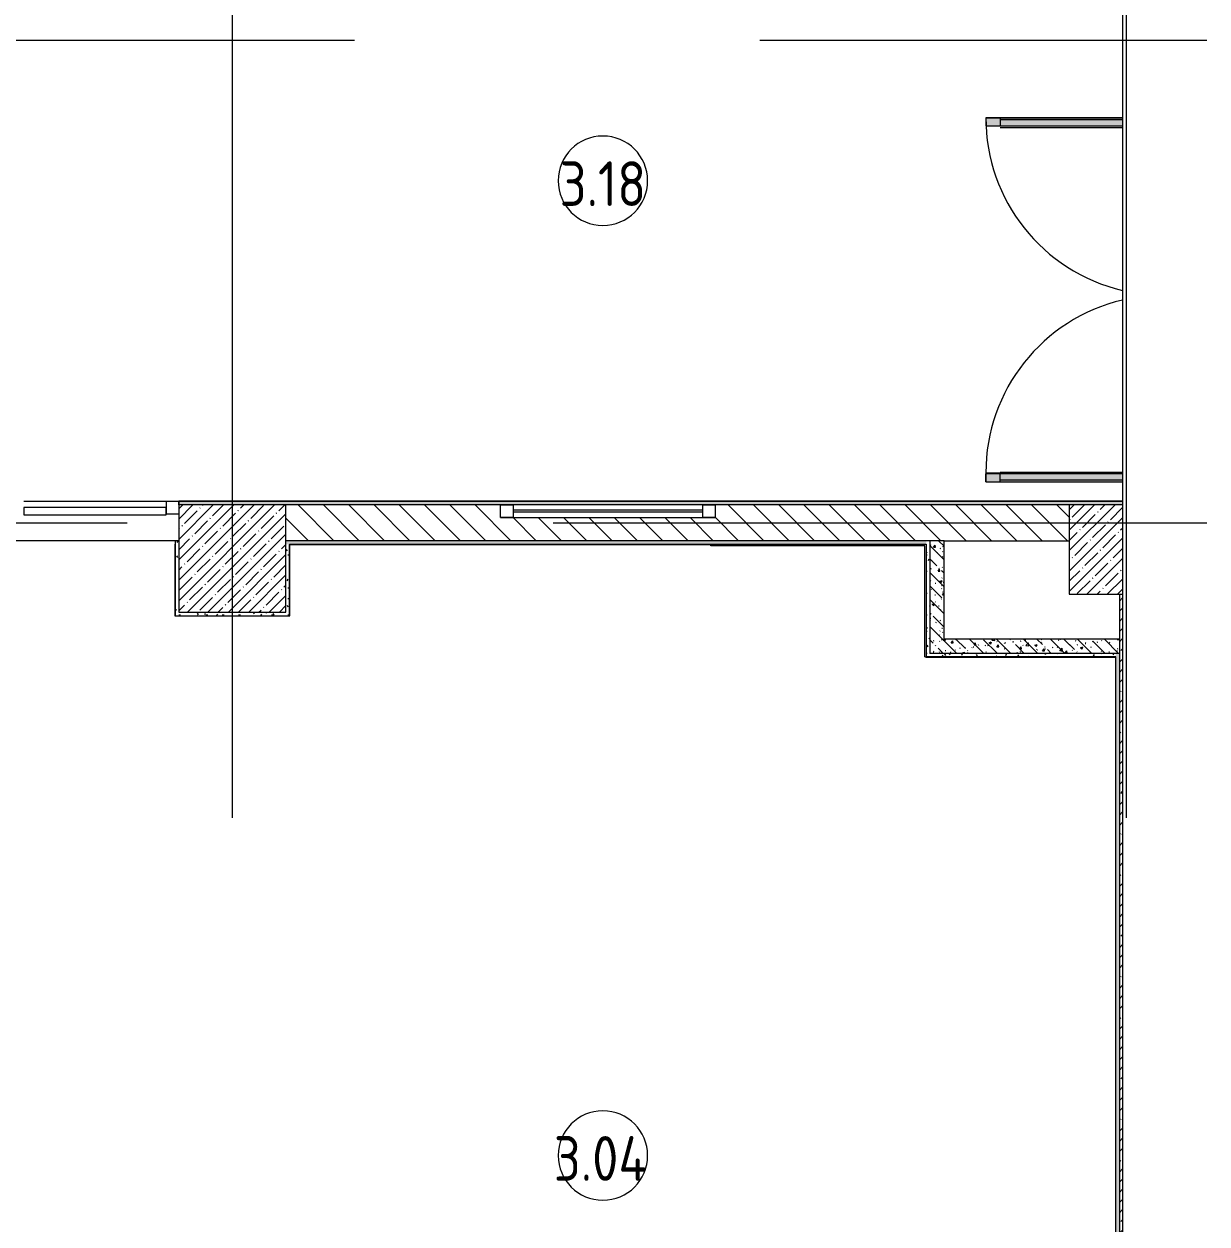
# Model space of a CAD drawing. Header units: millimetres. Extents: x -8624 to 194831, y -8553 to 29000.
# Drawn here: x 169199 to 175814, y 3879 to 10590 of the extents above; entities that cross this region are included whole.
import ezdxf

# ---------------------------------------------------------------- set-up
doc = ezdxf.new("R2010")
doc.units = ezdxf.units.MM
doc.linetypes.add('Осевая', pattern=[15875, 3175, -2381.25, 7937.5, -2381.25])
for name, color, linetype, lineweight in [('A-AREA-IDEN', 7, 'Continuous', 9), ('A-DETL-GENF', 7, 'Continuous', 9), ('A-GLAZ-2', 7, 'Continuous', 9), ('A-GLAZ-CURT-2', 7, 'Continuous', 9), ('A-GLAZ-CWMG-3', 7, 'Continuous', 9), ('A-WALL-5', 7, 'Continuous', 13), ('I-WALL-5', 7, 'Continuous', 9), ('S-COLS-2', 7, 'Continuous', 9), ('Оси', 7, 'Continuous', 9), ('Оси-2', 7, 'Осевая', 9)]:
    doc.layers.add(name, color=color, linetype=linetype, lineweight=lineweight)
for name, color, linetype, lineweight, true_color in [('A-DETL-GENF-6', 7, 'Continuous', 9, 0xaaaaaa), ('A-DETL-GENF-7', 7, 'Continuous', 9, 0xe2e2e2), ('A-DOOR-4', 7, 'Continuous', 9, 0xaaaaaa), ('I-WALL-6', 7, 'Continuous', 9, 0x787878), ('I-WALL-7', 9, 'Continuous', 9, 0x808080)]:
    doc.layers.add(name, color=color, linetype=linetype, lineweight=lineweight, true_color=true_color)
doc.styles.add('GOST Common', font='GOST_Common.ttf', dxfattribs={"width": 0.9, "height": 250})
pattern_1 = [(135, (137053.74, 0), (-75.43415, -75.43415), [106.68, -17.78, 3.556, -17.78]), (135, (137053.74, 75.39), (-75.43415, -75.43415), []), (50, (137053.74, 0), (127.52922, -11.15758), [13.335, -146.685]), (355, (137053.74, 0), (-24.66966, 133.74002), [10.668, -117.348]), (100.451, (137064.37, -0.93), (102.85973, 122.58178), [11.333, -124.663]), (46.184, (137053.74, 35.56), (189.75516, -29.43036), [20.002, -220.027]), (96.636, (137069.56, 33.1), (166.1822, 173.1996), [17, -186.995]), (351.184, (137053.74, 35.56), (166.1839, 173.1976), [16.002, -176.022]), (21, (137071.52, 26.67), (106.13027, -71.58603), [13.335, -146.685]), (326, (137071.52, 26.67), (43.26188, 128.93175), [10.668, -117.348]), (71.451, (137080.37, 20.7), (149.39198, 57.34505), [11.333, -124.663]), (37.5, (137053.745, 0), (2.16223, 59.18836), [3.353, -112.573, 3.353, -115.773, -117.792]), (37.5, (137053.745, 0), (2.16223, 59.18836), [-235.052, 3.353, -114.44]), (7.5, (137053.745, 0), (46.77386, 70.12615), [3.353, -64.567, 3.353, -109.906, -44.894]), (7.5, (137053.745, 0), (46.77386, 70.12615), [-181.178, 3.353, -41.542]), (327.5, (137014.096, 0), (94.91367, -4.010093), [3.353, -41.097, 3.353, -135.331, -184.023]), (327.5, (137014.096, 0), (94.91367, -4.010093), [-183.134, 3.353, -180.67]), (317.5, (136996.32, 0), (103.69057, 17.79882), [3.353, -54.432, 3.353, -88.748, -130.683]), (317.5, (136996.32, 0), (103.69057, 17.79882), [-149.885, 3.353, -127.33])]
pattern_2 = [(0, (137053.745, 0), (121.92, 30.48), [10.058, -81.382, 10.058, -81.382, -487.68]), (0, (137053.745, 0), (121.92, 30.48), [-182.88, 10.058, -172.822, 10.058, -81.382, -213.36]), (0, (137053.745, 0), (121.92, 30.48), [-457.2, 10.058, -50.902, 10.058, -142.342]), (120, (137099.465, 15.24), (-87.356454, 90.345817), [10.058, -81.382, 10.058, -81.382, -487.68]), (120, (137099.465, 15.24), (-87.356454, 90.345817), [-182.88, 10.058, -172.822, 10.058, -81.382, -213.36]), (120, (137099.465, 15.24), (-87.356454, 90.345817), [-457.2, 10.058, -50.902, 10.058, -142.342]), (240, (137114.705, 76.2), (-34.563546, -120.825817), [10.058, -81.382, 10.058, -81.382, -487.68]), (240, (137114.705, 76.2), (-34.563546, -120.825817), [-182.88, 10.058, -172.822, 10.058, -81.382, -213.36]), (240, (137114.705, 76.2), (-34.563546, -120.825817), [-457.2, 10.058, -50.902, 10.058, -142.342])]

# ---------------------------------------------------------------- blocks, each defined once
blk = doc.blocks.new('BSC_Колонна _Прямоугольная - 600х600-V156-План зашивки приборов отопления в осях 3 этажа 1-12')
at = {"layer": 'S-COLS-2'}
h = blk.add_hatch(dxfattribs=at)
h.set_pattern_fill('FP_129', color=256, style=0, pattern_type=2)
h.set_pattern_definition([(45, (-33310, -7600), (-57.02463, 57.02463), []), (45, (-33252.975, -7600), (-57.02463, 57.02463), [100.806, -20.161, 3.353, -16.808])])
h.paths.add_polyline_path([(-160, -300), (300, -300), (300, 300), (-300, 300), (-300, -300)])
for p, q in [((300, 300), (-300, 300)), ((-300, 300), (-300, -300)), ((300, -300), (300, 300)), ((-300, -300), (300, -300))]:
    blk.add_line(p, q, dxfattribs=at)
blk = doc.blocks.new('BSC_Колонна _Прямоугольная - 500х500-V167-План зашивки приборов отопления в осях 3 этажа 1-12')
at = {"layer": 'S-COLS-2'}
h = blk.add_hatch(dxfattribs=at)
h.set_pattern_fill('FP_137', color=256, style=0, pattern_type=2)
h.set_pattern_definition([(45, (-38240, -7650), (-57.02463, 57.02463), []), (45, (-38182.975, -7650), (-57.02463, 57.02463), [100.806, -20.161, 3.353, -16.808])])
h.paths.add_polyline_path([(-250, -250), (47.7, -250), (47.7, 250), (-250, 250), (-250, -168.6)])
for p, q in [((47.7, 250), (-250, 250)), ((-250, 250), (-250, -250)), ((-250, -250), (47.7, -250))]:
    blk.add_line(p, q, dxfattribs=at)
blk = doc.blocks.new('120_Окно_СКБ_1Ст - 120_Окно_СКБ_1Ст 400х1200 EI30-24228909-План зашивки приборов отопления в осях 3 этажа 1-12')
at = {"layer": 'A-GLAZ-2'}
for p, q in [((-600, 30), (-600, 100)), ((-600, 100), (-530, 100)), ((600, 100), (-600, 100)), ((-530, 100), (-530, 30)), ((530, 70), (-530, 70)), ((530, 30), (530, 100)), ((530, 100), (600, 100)), ((600, 100), (600, 30)), ((-530, 30), (-600, 30)), ((-600, 30), (600, 30)), ((530, 60), (-530, 60)), ((600, 30), (530, 30))]:
    blk.add_line(p, q, dxfattribs=at)
blk = doc.blocks.new('Прямоугольный импост - 50 x 70 мм-31700031-План зашивки приборов отопления в осях 3 этажа 1-12')
at = {"layer": 'A-GLAZ-CWMG-3'}
for p, q in [((-70, 35), (0, 35)), ((-70, -35), (-70, 35)), ((0, -35), (-70, -35)), ((0, -15), (0, -35))]:
    blk.add_line(p, q, dxfattribs=at)
blk = doc.blocks.new('Системная панель - Стекло - 40мм-32257331-План зашивки приборов отопления в осях 3 этажа 1-12')
at = {"layer": 'A-GLAZ-CURT-2'}
h = blk.add_hatch(dxfattribs=at)
h.set_pattern_fill('FP_152', color=256, style=0, pattern_type=2)
h.set_pattern_definition([(45, (-32642.5, -7785), (-282.8427, 282.8427), [200, -600]), (45, (-32842.5, -7885), (-282.8427, 282.8427), [600, -200]), (45, (-32442.5, -7985), (-282.8427, 282.8427), [200, -600])])
h.paths.add_polyline_path([(397.5, -40), (397.5, 0), (-397.5, 0), (-397.5, -40), (286.5, -40)])
for p, q in [((397.5, 0), (-397.5, 0)), ((-397.5, 0), (-397.5, -40)), ((397.5, -40), (397.5, 0)), ((-397.5, -40), (397.5, -40))]:
    blk.add_line(p, q, dxfattribs=at)
blk = doc.blocks.new('Прямоугольный импост - 50 x 70 мм-31720914-План зашивки приборов отопления в осях 3 этажа 1-12')
at = {"layer": 'A-GLAZ-CWMG-3'}
blk.add_line((32940, 7920), (32145, 7920), dxfattribs=at)
blk = doc.blocks.new('Дверь_Витражная_остекление_ - ДВН_ДАО_Главный вход_1800 в свету 5-32258809-План зашивки приборов отопления в осях 3 этажа 1-12')
at = {"layer": 'A-DETL-GENF-7'}
for points in [[(-947.5, -249.6), (-947.5, -248.3), (-992.5, -248.3), (-992.5, -1012.5), (-947.5, -1012.5), (-947.5, -570.6)], [(1042.5, -248.3), (997.5, -248.3), (997.5, -1012.5), (1042.5, -1012.5), (1042.5, -249.6)]]:
    blk.add_hatch(color=256, dxfattribs=at).paths.add_polyline_path(points)
at = {"layer": 'A-DETL-GENF-6'}
for p, q in [((-992.5, -1012.5), (-992.5, -248.3)), ((-992.5, -248.3), (-992.5, -1012.5)), ((-982.5, -932.5), (-982.5, -248.3)), ((-947.5, -1012.5), (-947.5, -248.3)), ((-947.5, -1012.5), (-947.5, -248.3)), ((-938.5, -932.5), (-938.5, -248.3)), ((988.5, -932.5), (988.5, -248.3)), ((997.5, -1012.5), (997.5, -248.3)), ((997.5, -248.3), (997.5, -1012.5)), ((1032.5, -932.5), (1032.5, -248.3)), ((1042.5, -1012.5), (1042.5, -248.3)), ((1042.5, -1012.5), (1042.5, -248.3)), ((-992.5, -932.5), (-947.5, -932.5)), ((1042.5, -932.5), (997.5, -932.5)), ((-992.5, -1012.5), (-947.5, -1012.5)), ((-992.5, -1012.5), (-947.5, -1012.5)), ((1042.5, -1012.5), (997.5, -1012.5)), ((997.5, -1012.5), (1042.5, -1012.5))]:
    blk.add_line(p, q, dxfattribs=at)
at = {"layer": 'A-DOOR-4'}
for p, q in [((-992.5, -1012.5), (-992.5, -248.3)), ((992.5, -1012.5), (992.5, -248.3))]:
    blk.add_line(p, q, dxfattribs=at)
for centre, start, end in [((-992.5, -20), 270, 346.68045), ((992.5, -20), 193.31955, 270)]:
    blk.add_arc(centre, 992.5, start, end, dxfattribs=at)
blk = doc.blocks.new('DET_L_Линия разрыва - М100-30654710-План зашивки приборов отопления в осях 3 этажа 1-12')
at = {"layer": 'A-DETL-GENF'}
blk.add_line((11739.9, 0), (0, 0), dxfattribs=at)
blk = doc.blocks.new('Марка_Помещения - Номер-25198446-План зашивки приборов отопления в осях 3 этажа 1-12')
at = {"layer": 'A-AREA-IDEN'}
for start, end in [(360, 180), (180, 360)]:
    blk.add_arc((0, 0), 2.5, start, end, dxfattribs=at)

msp = doc.modelspace()

# ---------------------------------------------------------------- hatches: boundary and pattern name
at = {"layer": 'I-WALL-5'}
h = msp.add_hatch(dxfattribs=at)
h.set_pattern_fill('FP_126', color=256, style=0, pattern_type=2)
h.set_pattern_definition([(135, (137053.74, 0), (-70.71068, -70.71068), [])])
h.paths.add_polyline_path([(175019.1, 7700), (175043.7, 7700), (175043.7, 7900), (173063.7, 7900), (173063.7, 7830), (171863.7, 7830), (171863.7, 7900), (170663.7, 7900), (170663.7, 7700), (174377.1, 7700)])
h.paths.add_polyline_path([(167493.5, 7700), (167563.7, 7700), (167563.7, 7900), (166863.5, 7900), (166863.5, 7700), (167413.5, 7700)])
h = msp.add_hatch(dxfattribs=at)
h.set_pattern_fill('FP_128', color=256, style=0, pattern_type=2)
h.set_pattern_definition([(45, (137053.745, 0), (-57.02463, 57.02463), []), (45, (137110.77, 0), (-57.02463, 57.02463), [100.806, -20.161, 3.353, -16.808])])
h.paths.add_polyline_path([(175341.4, 400), (175341.4, 7400), (175323.7, 7400), (175323.7, 400), (175340.1, 400)])
at = {"layer": 'I-WALL-6'}
h = msp.add_hatch(dxfattribs=at)
h.set_pattern_fill('FP_133', color=256, style=0, pattern_type=2)
h.set_pattern_definition(pattern_1)
h.paths.add_polyline_path([(174343.7, 7150), (174343.7, 7700), (174263.7, 7700), (174263.7, 7150)])
h = msp.add_hatch(dxfattribs=at)
h.set_pattern_fill('FP_133', color=256, style=0, pattern_type=2)
h.set_pattern_definition(pattern_1)
h.paths.add_polyline_path([(175303.7, 7070), (175323.7, 7070), (175323.7, 7150), (174263.7, 7150), (174263.7, 7070), (175019.1, 7070)])
at = {"layer": 'I-WALL-7'}
h = msp.add_hatch(dxfattribs=at)
h.set_pattern_fill('FP_148', color=256, style=0, pattern_type=2)
h.set_pattern_definition(pattern_2)
h.paths.add_polyline_path([(175341.4, 7900), (175341.4, 7920), (170063.7, 7920), (170063.7, 7900), (175340.1, 7900)])
h.paths.add_polyline_path([(167314.6, 7900), (167563.7, 7900), (167563.7, 7920), (164518.7, 7920), (164518.7, 7908), (164548.7, 7908), (164548.7, 7900), (166863.5, 7900)])
h.paths.add_polyline_path([(162613.7, 7900), (163388.7, 7900), (163388.7, 7908), (163418.7, 7908), (163418.7, 7920), (161104.7, 7920), (161104.7, 7900), (162178.3, 7900)])
h.paths.add_polyline_path([(159563.7, 7900), (159664.7, 7900), (159664.7, 7920), (152063, 7920), (152063, 7900), (158968, 7900)])
h.paths.add_polyline_path([(150623, 7900), (150623, 7920), (143583.7, 7920), (143583.7, 7900), (149979.4, 7900)])
h.paths.add_polyline_path([(140990.9, 7900), (141083.7, 7900), (141083.7, 7920), (140338.7, 7920), (140338.7, 7908), (140393.7, 7908), (140393.7, 7900), (140783.7, 7900)])
h.paths.add_polyline_path([(138883.7, 7900), (138883.7, 7908), (138938.7, 7908), (138938.7, 7920), (138303.7, 7920), (138303.7, 7900), (138422.7, 7900)])
h = msp.add_hatch(dxfattribs=at)
h.set_pattern_fill('FP_148', color=256, style=0, pattern_type=2)
h.set_pattern_definition(pattern_2)
h.paths.add_polyline_path([(170043.7, 7300), (170063.7, 7300), (170063.7, 7700), (170043.7, 7700), (170043.7, 7481.4)])
h = msp.add_hatch(dxfattribs=at)
h.set_pattern_fill('FP_148', color=256, style=0, pattern_type=2)
h.set_pattern_definition(pattern_2)
h.paths.add_polyline_path([(173735, 7680), (174243.7, 7680), (174243.7, 7700), (170663.7, 7700), (170663.7, 7680), (173093, 7680)])
h = msp.add_hatch(dxfattribs=at)
h.set_pattern_fill('FP_148', color=256, style=0, pattern_type=2)
h.set_pattern_definition(pattern_2)
h.paths.add_polyline_path([(170683.7, 7280), (170683.7, 7680), (170663.7, 7680), (170663.7, 7280)])
h = msp.add_hatch(dxfattribs=at)
h.set_pattern_fill('FP_148', color=256, style=0, pattern_type=2)
h.set_pattern_definition(pattern_2)
h.paths.add_polyline_path([(174243.7, 7070), (174263.7, 7070), (174263.7, 7700), (174243.7, 7700), (174243.7, 7481.4)])
h = msp.add_hatch(dxfattribs=at)
h.set_pattern_fill('FP_148', color=256, style=0, pattern_type=2)
h.set_pattern_definition(pattern_2)
h.paths.add_polyline_path([(170663.7, 7280), (170663.7, 7300), (170043.7, 7300), (170043.7, 7280), (170524.8, 7280)])
h = msp.add_hatch(dxfattribs=at)
h.set_pattern_fill('FP_148', color=256, style=0, pattern_type=2)
h.set_pattern_definition(pattern_2)
h.paths.add_polyline_path([(175303.7, 7050), (175303.7, 7070), (174243.7, 7070), (174243.7, 7050), (175302.7, 7050)])
h = msp.add_hatch(dxfattribs=at)
h.set_pattern_fill('FP_148', color=256, style=0, pattern_type=2)
h.set_pattern_definition(pattern_2)
h.paths.add_polyline_path([(175303.7, 420), (175323.7, 420), (175323.7, 7070), (175303.7, 7070), (175303.7, 421)])

# ---------------------------------------------------------------- linework, layer by layer
at = {"layer": 'A-WALL-5'}
for p, q in [((170043.7, 7680), (170043.7, 7300)), ((174343.7, 7700), (170663.7, 7700)), ((170683.7, 7680), (173039.2, 7680)), ((170683.7, 7680), (170683.7, 7679)), ((175323.7, 7150), (175323.7, 400)), ((175303.7, 7050), (174243.7, 7050)), ((175323.7, 7070), (174263.7, 7070)), ((175303.7, 420), (175303.7, 7050))]:
    msp.add_line(p, q, dxfattribs=at)
at = {"layer": 'I-WALL-5'}
for p, q in [((170063.7, 7921), (170063.7, 7900)), ((175341.4, 7921), (170063.7, 7921)), ((175341.4, 7920), (170063.7, 7920)), ((171863.7, 7900), (170663.7, 7900)), ((175043.7, 7900), (173063.7, 7900)), ((170063.7, 7700), (167563.7, 7700)), ((170043.7, 7680), (170042.7, 7680)), ((170042.7, 7680), (170042.7, 7279)), ((170043.7, 7700), (170043.7, 7680)), ((170683.7, 7280), (170683.7, 7679)), ((170684.7, 7679), (173039.2, 7679)), ((170684.7, 7279), (170684.7, 7679)), ((173039.2, 7680), (174243.7, 7680)), ((173039.2, 7672), (173039.2, 7679)), ((174235.7, 7672), (173039.2, 7672)), ((174235.7, 7050), (174235.7, 7672)), ((174243.7, 7680), (174243.7, 7050)), ((174263.7, 7700), (174263.7, 7070)), ((174343.7, 7150), (174343.7, 7700)), ((174343.7, 7700), (175043.7, 7700)), ((175323.7, 7400), (175323.7, 7150)), ((170042.7, 7279), (170684.7, 7279)), ((170043.7, 7300), (170043.7, 7280)), ((170043.7, 7280), (170683.7, 7280)), ((175323.7, 7150), (174343.7, 7150)), ((174235.7, 7050), (174243.7, 7050)), ((174242.7, 7050), (174242.7, 7049)), ((174242.7, 7049), (175302.7, 7049)), ((175302.7, 7049), (175302.7, 421))]:
    msp.add_line(p, q, dxfattribs=at)
at = {"layer": 'Оси'}
for p, q in [((173313.7, 10500), (175813.7, 10500)), ((173313.7, 7800), (175813.7, 7800))]:
    msp.add_line(p, q, dxfattribs=at)
at = {"layer": 'Оси-2'}
for p, q in [((170363.7, 593.7), (170363.7, 24898.1)), ((175363.7, 593.7), (175363.7, 21277.7)), ((136121.3, 10500), (173313.7, 10500)), ((134851.3, 7800), (173313.7, 7800))]:
    msp.add_line(p, q, dxfattribs=at)

# ---------------------------------------------------------------- block references
at = {"layer": 'A-AREA-IDEN', "xscale": 99.99999999999993, "yscale": 99.99999999999993, "zscale": 99.99999999999993}
for p in [(172435.8, 9713), (172435.8, 4261.6)]:
    msp.add_blockref('Марка_Помещения - Номер-25198446-План зашивки приборов отопления в осях 3 этажа 1-12', p, dxfattribs=at)
at = {"layer": 'A-DETL-GENF', "rotation": 90.00000000000031}
msp.add_blockref('DET_L_Линия разрыва - М100-30654710-План зашивки приборов отопления в осях 3 этажа 1-12', (175341.4, -280), dxfattribs=at)
at = {"layer": 'A-DOOR-4', "rotation": 269.9999999999999}
msp.add_blockref('Дверь_Витражная_остекление_ - ДВН_ДАО_Главный вход_1800 в свету 5-32258809-План зашивки приборов отопления в осях 3 этажа 1-12', (175589.7, 9072.5), dxfattribs=at)
at = {"layer": 'A-GLAZ-2'}
msp.add_blockref('120_Окно_СКБ_1Ст - 120_Окно_СКБ_1Ст 400х1200 EI30-24228909-План зашивки приборов отопления в осях 3 этажа 1-12', (172463.7, 7800), dxfattribs=at)
at = {"layer": 'A-GLAZ-CURT-2'}
msp.add_blockref('Системная панель - Стекло - 40мм-32257331-План зашивки приборов отопления в осях 3 этажа 1-12', (169596.2, 7885), dxfattribs=at)
at = {"layer": 'A-GLAZ-CWMG-3'}
msp.add_blockref('Прямоугольный импост - 50 x 70 мм-31720914-План зашивки приборов отопления в осях 3 этажа 1-12', (137053.7, 0), dxfattribs=at)
at = {"layer": 'A-GLAZ-CWMG-3', "extrusion": (0, 0, -1), "rotation": 180}
msp.add_blockref('Прямоугольный импост - 50 x 70 мм-31700031-План зашивки приборов отопления в осях 3 этажа 1-12', (-170063.7, 7885), dxfattribs=at)
at = {"layer": 'S-COLS-2'}
for name, p in [('BSC_Колонна _Прямоугольная - 600х600-V156-План зашивки приборов отопления в осях 3 этажа 1-12', (170363.7, 7600)), ('BSC_Колонна _Прямоугольная - 500х500-V167-План зашивки приборов отопления в осях 3 этажа 1-12', (175293.7, 7650))]:
    msp.add_blockref(name, p, dxfattribs=at)

# ---------------------------------------------------------------- texts
at = {"layer": 'A-AREA-IDEN', "char_height": 250, "attachment_point": 1, "style": 'GOST Common'}
for s, insert, width in [('3.18', (172193.9, 9821.5), 606.076), ('3.04', (172161.1, 4370.2), 685.443)]:
    msp.add_mtext(s, dxfattribs=dict(at, insert=insert, width=width))

doc.saveas('drawing.dxf')
